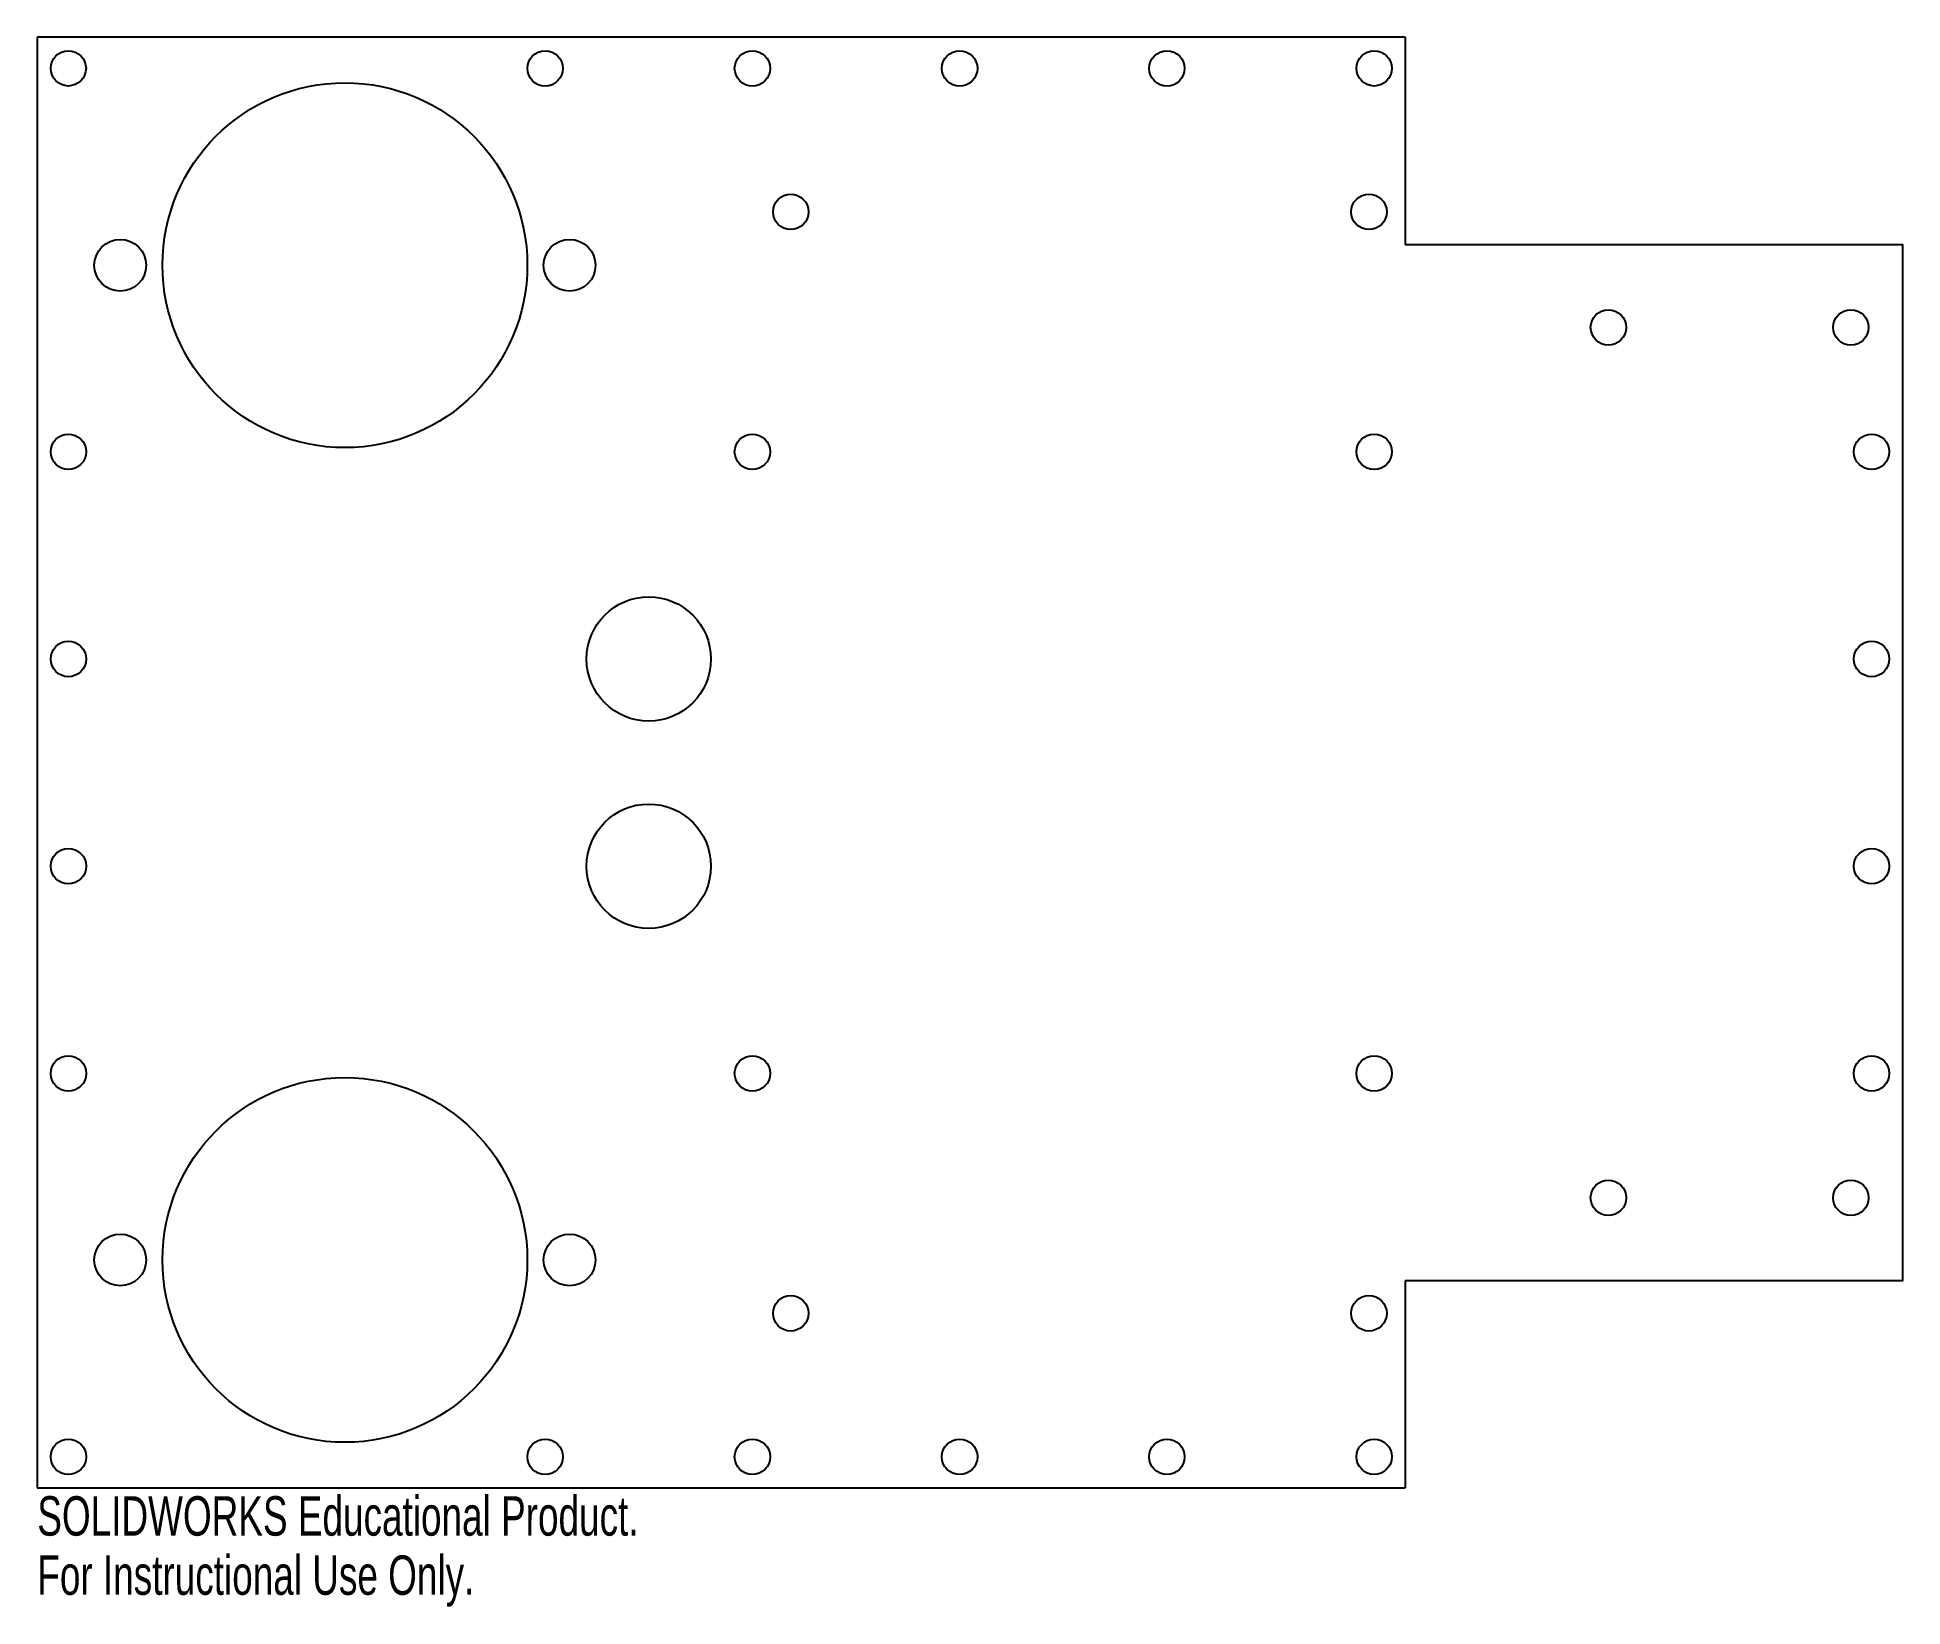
# Model space of a CAD drawing. Header units: inches. Extents: x -8.58 to 0.42, y -4.79 to 2.78.
import ezdxf

# ---------------------------------------------------------------- set-up
doc = ezdxf.new("R2010")
doc.units = ezdxf.units.IN
doc.header["$MEASUREMENT"] = 0
doc.styles.add('SLDTEXTSTYLE0', font='TXT', dxfattribs={"width": 0.7})

msp = doc.modelspace()

# ---------------------------------------------------------------- linework, layer by layer
at = {"color": 7, "linetype": 'Continuous', "lineweight": 25}
for p, q in [((-1.9782, 2.7811), (-8.5782, 2.7811)), ((-8.5782, 2.7811), (-8.5782, -4.2189)), ((-1.9782, 2.7811), (-1.9782, 1.7811)), ((-1.9782, 1.7811), (0.4218, 1.7811)), ((0.4218, -3.2189), (0.4218, 1.7811)), ((0.4218, -3.2189), (-1.9782, -3.2189)), ((-1.9782, -3.2189), (-1.9782, -4.2189)), ((-8.5782, -4.2189), (-1.9782, -4.2189))]:
    msp.add_line(p, q, dxfattribs=at)
for centre, radius in [((-8.4282, 2.6311), 0.085), ((-6.1282, 2.6311), 0.0855), ((-5.1282, 2.6311), 0.0855), ((-4.1282, 2.6311), 0.0855), ((-3.1282, 2.6311), 0.0855), ((-2.1282, 2.6311), 0.085), ((-7.0942, 1.6811), 0.88), ((-4.9432, 1.9386), 0.0855), ((-2.1532, 1.9386), 0.0855), ((-8.1782, 1.6811), 0.125), ((-6.0102, 1.6811), 0.125), ((-0.9982, 1.3811), 0.0855), ((0.1718, 1.3811), 0.0855), ((-8.4282, 0.7811), 0.0855), ((-5.1282, 0.7811), 0.0855), ((-2.1282, 0.7811), 0.0855), ((0.2718, 0.7811), 0.0855), ((-5.6282, -0.2189), 0.3), ((-8.4282, -0.2189), 0.0855), ((0.2718, -0.2189), 0.0855), ((-5.6282, -1.2189), 0.3), ((-8.4282, -1.2189), 0.0855), ((0.2718, -1.2189), 0.0855), ((-8.4282, -2.2189), 0.0855), ((-5.1282, -2.2189), 0.0855), ((-2.1282, -2.2189), 0.0855), ((0.2718, -2.2189), 0.0855), ((-7.0942, -3.1189), 0.88), ((-0.9982, -2.8189), 0.0855), ((0.1718, -2.8189), 0.0855), ((-8.1782, -3.1189), 0.125), ((-6.0102, -3.1189), 0.125), ((-4.9432, -3.3764), 0.0855), ((-2.1532, -3.3764), 0.0855), ((-8.4282, -4.0689), 0.0855), ((-6.1282, -4.0689), 0.0855), ((-5.1282, -4.0689), 0.0855), ((-4.1282, -4.0689), 0.0855), ((-3.1282, -4.0689), 0.0855), ((-2.1282, -4.0689), 0.085)]:
    msp.add_circle(centre, radius, dxfattribs=at)

# ---------------------------------------------------------------- texts
at = {"color": 7, "linetype": 'Continuous', "char_height": 0.1903, "attachment_point": 1, "style": 'SLDTEXTSTYLE0'}
for s, insert in [('SOLIDWORKS Educational Product.', (-8.5782, -4.259)), ('For Instructional Use Only.', (-8.5782, -4.5445))]:
    msp.add_mtext(s, dxfattribs=dict(at, insert=insert))

doc.saveas('drawing.dxf')
